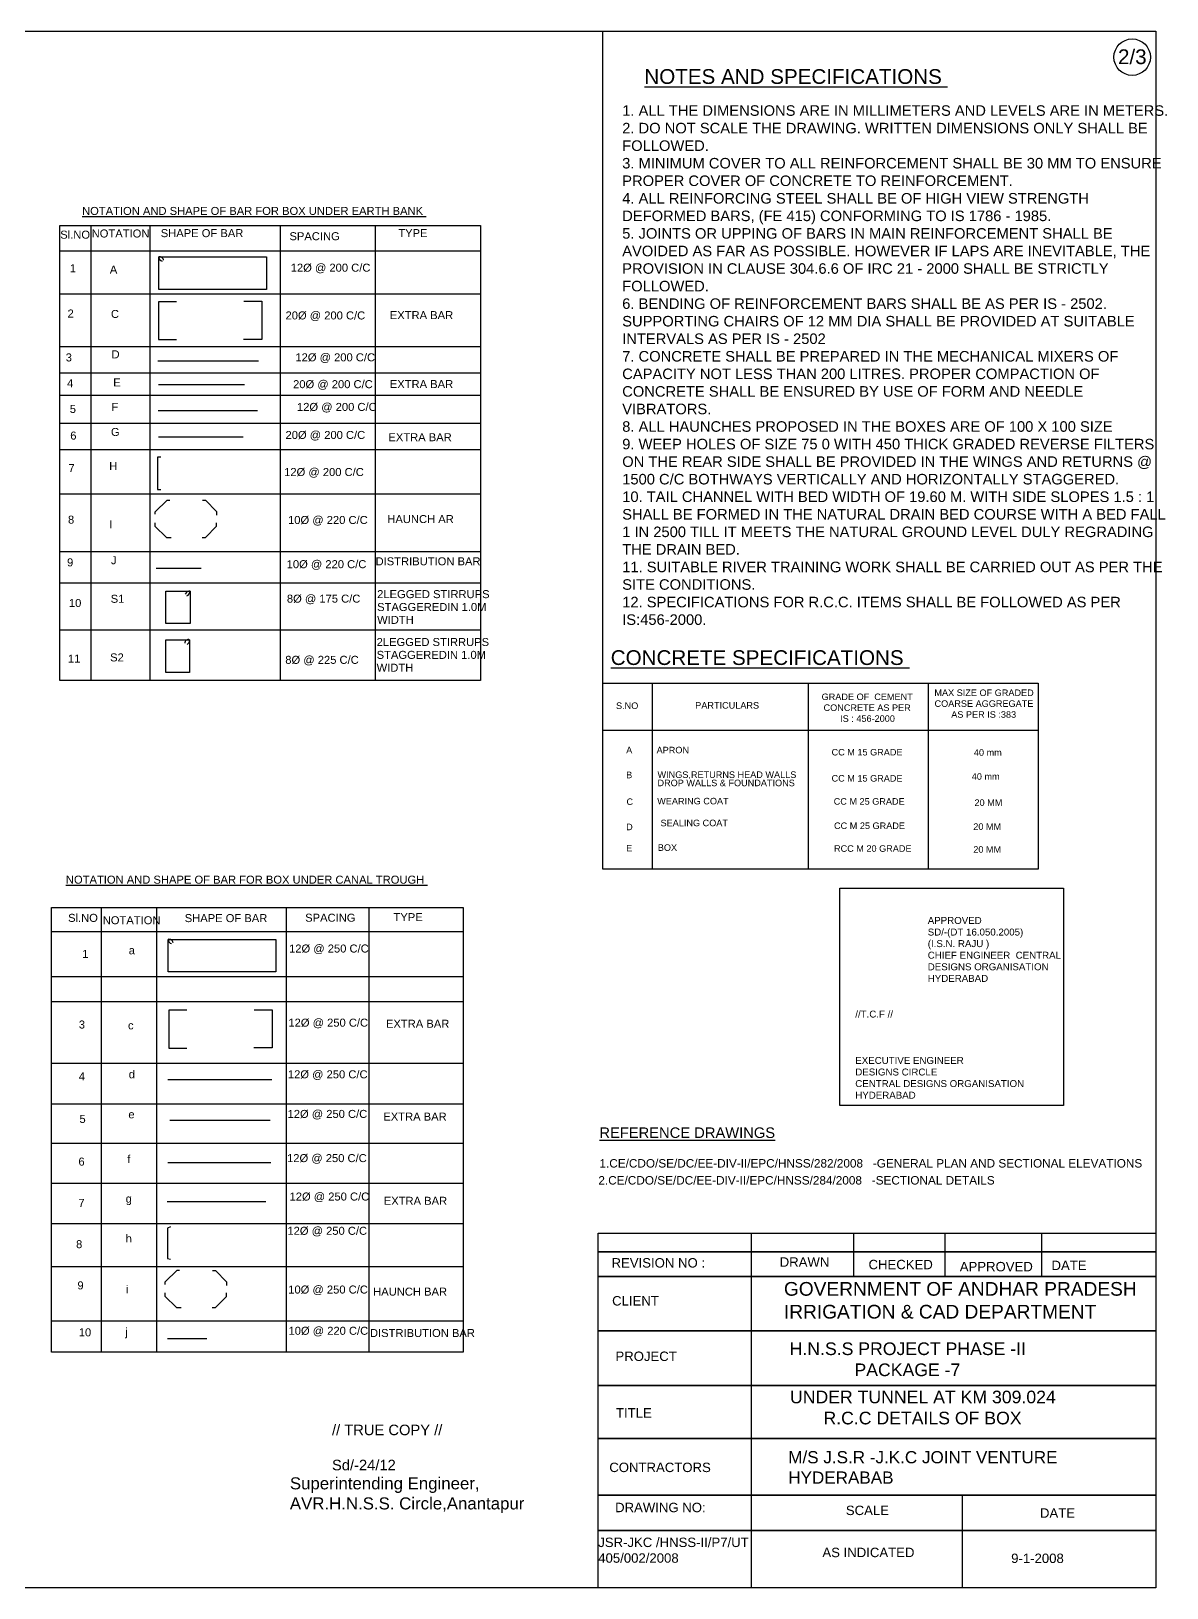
# Model space of a CAD drawing. Header units: millimetres. Extents: x 2127882 to 2364576, y 45589680 to 45693788.
# Drawn here: x 2149190 to 2176154, y 45589680 to 45626638 of the extents above; entities that cross this region are included whole.
import ezdxf

# ---------------------------------------------------------------- set-up
doc = ezdxf.new("R2010")
doc.units = ezdxf.units.MM
doc.header["$MEASUREMENT"] = 0
for name, color, linetype in [('DIMENSION', 7, 'Continuous'), ('DIMENSIONS', 7, 'Continuous'), ('REF', 7, 'Continuous'), ('TEXT', 7, 'Continuous')]:
    doc.layers.add(name, color=color, linetype=linetype)
doc.styles.get("Standard").update_dxf_attribs({"font": 'arial.ttf', "height": 190})

msp = doc.modelspace()

# ---------------------------------------------------------------- linework, layer by layer
at = {"layer": 'DIMENSION', "color": 0}
for points in [[(2175888.9, 45589679.5), (2127882, 45589679.5), (2127882, 45626638.1), (2175888.9, 45626638.1)], [(2149869.7, 45622021.2), (2159860.7, 45622021.2), (2159860.7, 45611220.3), (2149869.7, 45611220.3)], [(2152219.3, 45621277.2), (2154777.2, 45621277.2), (2154777.2, 45620505.1), (2152219.3, 45620505.1)], [(2152391.4, 45613341.3), (2152969.3, 45613341.3), (2152969.3, 45612578.3), (2152391.4, 45612578.3)], [(2152389, 45612188.2), (2152952.1, 45612188.2), (2152952.1, 45611411.1), (2152389, 45611411.1)], [(2149673.2, 45605828.3), (2159445.6, 45605828.3), (2159445.6, 45595275.7), (2149673.2, 45595275.7)], [(2152443.5, 45605073.8), (2155001.5, 45605073.8), (2155001.5, 45604301.8), (2152443.5, 45604301.8)]]:
    msp.add_lwpolyline(points, close=True, dxfattribs=at)
for points in [[(2150606.2, 45622021.2), (2150606.2, 45611220.3)], [(2152011.7, 45622021.2), (2152011.7, 45611220.3)], [(2155100.3, 45622021.2), (2155100.3, 45611220.3)], [(2157356.1, 45622021.2), (2157356.1, 45611220.3)], [(2149869.7, 45621425), (2159860.7, 45621425)], [(2149869.7, 45620402.1), (2159860.7, 45620402.1)], [(2152645.2, 45620212.7), (2152212.1, 45620212.7), (2152212.1, 45619313.6), (2152642.6, 45619313.6)], [(2154239.9, 45620223.7), (2154670.7, 45620223.7), (2154670.7, 45619319.6), (2154231.2, 45619319.6)], [(2149869.7, 45619153.8), (2159860.7, 45619153.8)], [(2152197.7, 45618808), (2154588.5, 45618808)], [(2149869.7, 45618529.7), (2159860.7, 45618529.7)], [(2149869.7, 45617992.3), (2159860.7, 45617992.3)], [(2154259.8, 45618237.7), (2152217.4, 45618237.7)], [(2154563.2, 45617622.3), (2152209.2, 45617622.3)], [(2149869.7, 45617333.5), (2159860.7, 45617333.5)], [(2152211.9, 45617005.2), (2154227.3, 45617005.2)], [(2149869.7, 45616709.3), (2159860.7, 45616709.3)], [(2152268.3, 45616519.7), (2152194.5, 45616519.7), (2152194.5, 45615759), (2152269.8, 45615759)], [(2149869.7, 45615651.8), (2159860.7, 45615651.8)], [(2152136.5, 45615166.7), (2152136.5, 45615226.4), (2152422.3, 45615503.2), (2152479.6, 45615503.2)], [(2153255.4, 45615500.3), (2153328.9, 45615500.3), (2153588.3, 45615231.5), (2153588.3, 45615146.1)], [(2152128.7, 45614967.8), (2152128.7, 45614886), (2152405.9, 45614617.4), (2152512, 45614617.4)], [(2153250.7, 45614618), (2153329, 45614618), (2153591, 45614885.9), (2153591, 45614966)], [(2149869.7, 45614282.2), (2159860.7, 45614282.2)], [(2152155, 45613887.6), (2153229.6, 45613887.6)], [(2149869.7, 45613536.7), (2159860.7, 45613536.7)], [(2149869.7, 45612427.1), (2159860.7, 45612427.1)], [(2150851.1, 45605828.3), (2150851.1, 45595275.7)], [(2152165.7, 45605828.3), (2152165.7, 45595275.7)], [(2155245, 45605828.3), (2155245, 45595275.7)], [(2157211.1, 45605828.3), (2157211.1, 45595275.7)], [(2149673.2, 45605260.7), (2159445.6, 45605260.7)], [(2149673.2, 45604193.3), (2159445.6, 45604193.3)], [(2149673.2, 45603601.7), (2159445.6, 45603601.7)], [(2152890.5, 45603391.3), (2152457.4, 45603391.3), (2152457.4, 45602492.2), (2152887.9, 45602492.2)], [(2154485.2, 45603402.2), (2154916, 45603402.2), (2154916, 45602498.1), (2154476.5, 45602498.1)], [(2149673.2, 45602134.3), (2159445.6, 45602134.3)], [(2152433.5, 45601750.7), (2154908.3, 45601750.7)], [(2149673.2, 45601168.6), (2159445.6, 45601168.6)], [(2154866.8, 45600778.2), (2152486.9, 45600778.2)], [(2149673.2, 45600233.7), (2159445.6, 45600233.7)], [(2154884.4, 45599773.1), (2152433.3, 45599773.1)], [(2149673.2, 45599287.1), (2159445.6, 45599287.1)], [(2152421.4, 45598854), (2154765.7, 45598854)], [(2149673.2, 45598328.6), (2159445.6, 45598328.6)], [(2152502.4, 45598248.6), (2152429.6, 45598222.9), (2152429.6, 45597501.6), (2152497.8, 45597483.2)], [(2149673.2, 45597306.2), (2159445.6, 45597306.2)], [(2152373.7, 45596881.6), (2152373.7, 45596941.2), (2152659.5, 45597218.1), (2152716.8, 45597218.1)], [(2153492.6, 45597215.2), (2153566.1, 45597215.2), (2153825.5, 45596946.4), (2153825.5, 45596861)], [(2152365.9, 45596682.7), (2152365.9, 45596600.9), (2152643.1, 45596332.3), (2152749.2, 45596332.3)], [(2153487.9, 45596332.9), (2153566.1, 45596332.9), (2153828.2, 45596600.8), (2153828.2, 45596680.9)], [(2149673.2, 45596016.3), (2159445.6, 45596016.3)], [(2152429.2, 45595600), (2153361.5, 45595600)]]:
    msp.add_lwpolyline(points, dxfattribs=at)
msp.add_circle((2175330.7, 45626020.7), 433, dxfattribs=at)
for centre, radius, start, end in [((2152242.6, 45621185.4), 94.7, 7.63933, 104.28708), ((2152324.3, 45621279.2), 105.1, 181.07884, 255.53915), ((2152956.6, 45613222.9), 119.1, 83.87445, 155.70128), ((2152828.4, 45613360.3), 142.2, 294.47995, 352.32476), ((2152924.7, 45612104), 88.5, 71.95807, 178.83817), ((2152827, 45612180.4), 125.4, 302.23418, 3.53876), ((2152466.9, 45604982), 94.7, 7.63933, 104.28708), ((2152548.6, 45605075.8), 105.1, 181.07884, 255.53915)]:
    msp.add_arc(centre, radius, start, end, dxfattribs=at)
at = {"layer": 'DIMENSIONS', "color": 0}
msp.add_lwpolyline([(2173698.8, 45601133.7), (2168390.4, 45601133.7), (2168390.4, 45606291.4), (2173698.8, 45606291.4)], close=True, dxfattribs=at)
at = {"layer": 'REF'}
msp.add_lwpolyline([(2162760.4, 45611159.3), (2162760.4, 45626638.1)], dxfattribs=at)
at = {"layer": 'TEXT', "color": 0}
for points in [[(2162760.4, 45611159.3), (2173098.3, 45611159.3), (2173098.3, 45606742.9), (2162760.4, 45606742.9)], [(2175888.9, 45589679.5), (2162654.3, 45589679.5), (2162654.3, 45598100.2), (2175888.9, 45598100.2)]]:
    msp.add_lwpolyline(points, close=True, dxfattribs=at)
for points in [[(2163937.7, 45611159.3), (2163937.7, 45606742.9)], [(2167635.9, 45611159.3), (2167635.9, 45606742.9)], [(2170483.8, 45611159.3), (2170483.8, 45606742.9)], [(2162760.4, 45610038.6), (2173098.3, 45610038.6)], [(2166286, 45598100.2), (2166286, 45589679.5)], [(2168715, 45598100.2), (2168715, 45597075.5)], [(2170881.9, 45598100.2), (2170881.9, 45597075.5)], [(2173177.5, 45598100.2), (2173177.5, 45597075.5)], [(2175888.9, 45597653.4), (2162654.3, 45597653.4), (2175888.9, 45597653.4)], [(2175888.9, 45597075.5), (2162654.3, 45597075.5), (2175888.9, 45597075.5)], [(2175888.9, 45595785.1), (2162654.3, 45595785.1), (2175888.9, 45595785.1)], [(2175888.9, 45594482), (2162654.3, 45594482), (2175888.9, 45594482)], [(2175888.9, 45593225.6), (2162654.3, 45593225.6), (2175888.9, 45593225.6)], [(2175888.9, 45591876.8), (2162654.3, 45591876.8), (2175888.9, 45591876.8)], [(2171298.8, 45589679.5), (2171298.8, 45591876.8)], [(2175888.9, 45591039.3), (2162654.3, 45591039.3), (2175888.9, 45591039.3)]]:
    msp.add_lwpolyline(points, dxfattribs=at)

# ---------------------------------------------------------------- texts
at = {"layer": 'DIMENSION', "color": 0}
for s, p in [('%%UNOTATION AND SHAPE OF BAR FOR BOX UNDER EARTH BANK ', (2150399.8, 45622274.4)), ('Sl.NO', (2149881.5, 45621711.1)), ('NOTATION', (2150627.6, 45621739.2)), ('SHAPE OF BAR ', (2152267.4, 45621747.4)), ('SPACING ', (2155323.3, 45621674.3)), ('TYPE ', (2157907.8, 45621748.1)), ('1', (2150108.4, 45620911.4)), ('A', (2151058.3, 45620882.8)), ('12Ø @ 200 C/C', (2155353.8, 45620927)), ('2', (2150054.7, 45619838.9)), ('C', (2151085.3, 45619828.6)), ('20Ø @ 200 C/C', (2155230, 45619793.4)), ('EXTRA BAR', (2157705.7, 45619801)), ('D', (2151098.8, 45618869)), ('3', (2150011.7, 45618796.3)), ('12Ø @ 200 C/C', (2155464, 45618798.6)), ('4', (2150043.9, 45618184.9)), ('E', (2151139.3, 45618202.5)), ('20Ø @ 200 C/C', (2155409.6, 45618161.5)), ('EXTRA BAR', (2157705.7, 45618164.5)), ('5', (2150108.3, 45617573.6)), ('F', (2151098.7, 45617621.3)), ('12Ø @ 200 C/C', (2155502, 45617621.4)), ('G', (2151085.2, 45617026.7)), ('6', (2150119, 45616940.8)), ('20Ø @ 200 C/C', (2155229.9, 45616956.1)), ('EXTRA BAR', (2157672.2, 45616901.7)), ('7', (2150076.1, 45616168.6)), ('H', (2151044.6, 45616215.8)), ('12Ø @ 200 C/C', (2155197.3, 45616075.5)), ('8', (2150065.4, 45614945.9)), ('I', (2151044.6, 45614837.2)), ('10Ø @ 220 C/C', (2155289.8, 45614937.2)), ('HAUNCH AR ', (2157647.1, 45614959.3)), ('9', (2150043.6, 45613931.4)), ('J', (2151085.1, 45613981.9)), ('10Ø @ 220 C/C', (2155257.1, 45613888.1)), ('DISTRIBUTION BAR', (2157367.7, 45613955.6)), ('10', (2150086.6, 45612966.1)), ('S1', (2151079.5, 45613066.3)), ('8Ø @ 175 C/C', (2155262.5, 45613070)), ('2LEGGED STIRRUPS', (2157405, 45613176.7)), ('WIDTH', (2157405, 45612566.3)), ('STAGGEREDIN 1.0M', (2157405, 45612871.5)), ('2LEGGED STIRRUPS', (2157393.6, 45612040.3)), ('11', (2150065.1, 45611646.9)), ('S2', (2151066.2, 45611674.3)), ('8Ø @ 225 C/C', (2155224.4, 45611616.9)), ('STAGGEREDIN 1.0M', (2157393.6, 45611735)), ('WIDTH', (2157393.6, 45611429.8)), ('%%UNOTATION AND SHAPE OF BAR FOR BOX UNDER CANAL TROUGH ', (2150015.8, 45606398)), ('Sl.NO', (2150067.6, 45605491.1)), ('NOTATION', (2150890.5, 45605434.4)), ('SHAPE OF BAR', (2152836.9, 45605485.4)), ('SPACING ', (2155696.5, 45605494.6)), ('TYPE ', (2157793.8, 45605508)), ('1', (2150402.2, 45604635.2)), ('a', (2151507.4, 45604721.4)), ('12Ø @ 250 C/C', (2155314, 45604763.2)), ('3', (2150322, 45602959)), ('12Ø @ 250 C/C', (2155298.1, 45603003.2)), ('EXTRA BAR', (2157615, 45602978)), ('c', (2151489.4, 45602938.8)), ('4', (2150321.9, 45601728.8)), ('d', (2151507.4, 45601777.3)), ('12Ø @ 250 C/C', (2155286.4, 45601776.6)), ('e', (2151498.4, 45600827.1)), ('12Ø @ 250 C/C', (2155278.5, 45600836.6)), ('EXTRA BAR', (2157551.9, 45600772.6)), ('5', (2150337.9, 45600718.2)), ('6', (2150313.7, 45599705)), ('f', (2151471.3, 45599764.7)), ('12Ø @ 250 C/C', (2155266.7, 45599787.4)), ('7', (2150313.7, 45598724.2)), ('g', (2151435.2, 45598825.2)), ('12Ø @ 250 C/C', (2155325.6, 45598875)), ('EXTRA BAR', (2157562.5, 45598774.1)), ('h', (2151435.2, 45597879.8)), ('12Ø @ 250 C/C', (2155274.5, 45598061.4)), ('8', (2150257.5, 45597744.1)), ('9', (2150289.6, 45596765.7)), ('i', (2151444.2, 45596673.4)), ('10Ø @ 250 C/C', (2155294.1, 45596666.9)), ('HAUNCH BAR ', (2157310.1, 45596617.7)), ('10', (2150321.7, 45595650.8)), ('j', (2151426.2, 45595662.6)), ('10Ø @ 220 C/C', (2155301, 45595688)), ('DISTRIBUTION BAR', (2157234.5, 45595635.1))]:
    msp.add_text(s, height=190, dxfattribs=at).set_placement(p)
at = {"layer": 'DIMENSION', "color": 0, "insert": (2163223.5, 45624877.8), "char_height": 250, "width": 13079.794, "attachment_point": 1}
msp.add_mtext('1. ALL THE DIMENSIONS ARE IN MILLIMETERS AND LEVELS ARE IN METERS. \\P2. DO NOT SCALE THE DRAWING. WRITTEN DIMENSIONS ONLY SHALL BE FOLLOWED. \\P3. MINIMUM COVER TO ALL REINFORCEMENT SHALL BE 30 MM TO ENSURE PROPER COVER OF CONCRETE TO REINFORCEMENT. \\P4. ALL REINFORCING STEEL SHALL BE OF HIGH VIEW STRENGTH DEFORMED BARS, (FE 415) CONFORMING TO IS 1786 - 1985. \\P5. JOINTS OR UPPING OF BARS IN MAIN REINFORCEMENT SHALL BE AVOIDED AS FAR AS POSSIBLE. HOWEVER IF LAPS ARE INEVITABLE, THE PROVISION IN CLAUSE 304.6.6 OF IRC 21 - 2000 SHALL BE STRICTLY FOLLOWED. \\P6. BENDING OF REINFORCEMENT BARS SHALL BE AS PER IS - 2502. SUPPORTING CHAIRS OF 12 MM DIA SHALL BE PROVIDED AT SUITABLE INTERVALS AS PER IS - 2502 \\P7. CONCRETE SHALL BE PREPARED IN THE MECHANICAL MIXERS OF CAPACITY NOT LESS THAN 200 LITRES. PROPER COMPACTION OF CONCRETE SHALL BE ENSURED BY USE OF FORM AND NEEDLE VIBRATORS. \\P8. ALL HAUNCHES PROPOSED IN THE BOXES ARE OF 100 X 100 SIZE \\P9. WEEP HOLES OF SIZE 75 0 WITH 450 THICK GRADED REVERSE FILTERS ON THE REAR SIDE SHALL BE PROVIDED IN THE WINGS AND RETURNS @ 1500 C/C BOTHWAYS VERTICALLY AND HORIZONTALLY STAGGERED. \\P10. TAIL CHANNEL WITH BED WIDTH OF 19.60 M. WITH SIDE SLOPES 1.5 : 1 SHALL BE FORMED IN THE NATURAL DRAIN BED COURSE WITH A BED FALL 1 IN 2500 TILL IT MEETS THE NATURAL GROUND LEVEL DULY REGRADING THE DRAIN BED. \\P11. SUITABLE RIVER TRAINING WORK SHALL BE CARRIED OUT AS PER THE SITE CONDITIONS. \\P12. SPECIFICATIONS FOR R.C.C. ITEMS SHALL BE FOLLOWED AS PER IS:456-2000. ', dxfattribs=at)
at = {"layer": 'DIMENSIONS', "color": 0}
for s, height, p in [('%%UREFERENCE DRAWINGS', 250, (2162681.6, 45600360.9)), ('1.CE/CDO/SE/DC/EE-DIV-II/EPC/HNSS/282/2008   -GENERAL PLAN AND SECTIONAL ELEVATIONS', 200, (2162683.5, 45599658.6)), ('2.CE/CDO/SE/DC/EE-DIV-II/EPC/HNSS/284/2008   -SECTIONAL DETAILS  ', 200, (2162658.3, 45599255.5))]:
    msp.add_text(s, height=height, dxfattribs=at).set_placement(p)
at = {"layer": 'DIMENSIONS', "color": 0, "attachment_point": 1}
for s, insert, char_height, width in [('APPROVED \\PSD/-(DT 16.050.2005)\\P(I.S.N. RAJU ) \\PCHIEF ENGINEER  CENTRAL DESIGNS ORGANISATION HYDERABAD ', (2170477.3, 45605607.1), 165, 3158.752), ('//T.C.F // \\P\\P\\P\\PEXECUTIVE ENGINEER  \\PDESIGNS CIRCLE  \\PCENTRAL DESIGNS ORGANISATION HYDERABAD', (2168756.8, 45603384.3), 165, 4110.278), ('^I// TRUE COPY //\\P^I^I^I^I^ISd/-24/12\\P{\\H1.1429x;Superintending Engineer,\\PAVR.H.N.S.S. Circle,Anantapur }', (2155333.4, 45593554.1), 250, 5877.664)]:
    msp.add_mtext(s, dxfattribs=dict(at, insert=insert, char_height=char_height, width=width))
at = {"layer": 'TEXT', "color": 0}
for s, height, p in [('2/3', 350, (2174994.1, 45625855)), ('%%UNOTES AND SPECIFICATIONS ', 350, (2163749.3, 45625385.6)), ('%%UCONCRETE SPECIFICATIONS ', 350, (2162950.8, 45611590)), ('S.NO', 155, (2163076.5, 45610545.4)), ('PARTICULARS ', 155, (2164956.8, 45610553.5)), ('A', 155, (2163317.6, 45609492.5)), ('APRON ', 155, (2164039.6, 45609492.5)), ('CC M 15 GRADE', 155, (2168194.2, 45609441.6)), ('40 mm', 155, (2171572.9, 45609434.4)), ('B', 155, (2163317.6, 45608901)), ('WINGS,RETURNS HEAD WALLS ', 155, (2164061.2, 45608908.2)), ('DROP WALLS & FOUNDATIONS ', 155, (2164061.2, 45608711.9)), ('CC M 15 GRADE', 155, (2168194.2, 45608821.2)), ('40 mm', 155, (2171522.4, 45608864.5)), ('C', 155, (2163324.9, 45608266.2)), ('WEARING COAT ', 155, (2164054, 45608280.6)), ('CC M 25 GRADE', 155, (2168244.8, 45608273)), ('20 MM', 155, (2171587.4, 45608244.1)), ('D', 155, (2163317.6, 45607667.4)), ('SEALING COAT ', 155, (2164133.4, 45607761.2)), ('CC M 25 GRADE', 155, (2168252, 45607695.8)), ('20 MM', 155, (2171558.5, 45607674.2)), ('E', 155, (2163317.6, 45607162.4)), ('BOX', 155, (2164068.5, 45607176.9)), ('RCC M 20 GRADE', 155, (2168252, 45607154.8)), ('20 MM', 155, (2171558.5, 45607133.2)), ('REVISION NO :', 223.457, (2162970.4, 45597284.3)), ('DRAWN ', 223.46, (2166962.4, 45597303.2)), ('CHECKED', 223.46, (2169071.5, 45597243.8)), ('APPROVED', 223.46, (2171237.5, 45597194.3)), ('DATE ', 223.46, (2173415.9, 45597223.9)), ('CLIENT ', 223.46, (2162983.6, 45596382.7)), ('PROJECT ', 223.46, (2163063, 45595066.2)), ('TITLE ', 223.46, (2163076.1, 45593722.5)), ('CONTRACTORS ', 223.457, (2162916.4, 45592428.4)), ('DRAWING NO:', 223.457, (2163054.6, 45591476.2)), ('SCALE ', 223.46, (2168533.3, 45591407.8)), ('DATE ', 223.46, (2173141.4, 45591344.6)), ('AS INDICATED ', 223.457, (2167976.3, 45590408.8)), ('9-1-2008', 223.46, (2172457.8, 45590269.7))]:
    msp.add_text(s, height=height, dxfattribs=at).set_placement(p)
at = {"layer": 'TEXT', "color": 0, "attachment_point": 1}
for s, insert, char_height, width in [('\\pi51.319;GRADE OF  CEMENT \\P\\pi98.158;CONCRETE AS PER \\P\\pi491.31;IS : 456-2000', (2167906, 45610911.8), 155, 2252.233), ('\\pi82.722;MAX SIZE OF GRADED  \\P\\pi86.052;COARSE AGGREGATE  \\P\\pi482.59;AS PER IS :383', (2170552.4, 45611008.6), 155, 2495.941), ('GOVERNMENT OF ANDHAR PRADESH  IRRIGATION & CAD DEPARTMENT ', (2167062.9, 45596940.6), 325, 8855.589), ('\\pi390.36;H.N.S.S PROJECT PHASE -II \\P\\pi1928.8;PACKAGE -7', (2166808.1, 45595506.4), 300, 6321.71), ('\\pi341.36;UNDER TUNNEL AT KM 309.024 \\P\\pi1136.4;R.C.C DETAILS OF BOX', (2166865.1, 45594361.3), 300, 6941.177), ('M/S J.S.R -J.K.C JOINT VENTURE  HYDERABAB ', (2167166.1, 45592926.4), 290, 6549.552), ('JSR-JKC /HNSS-II/P7/UT 405/002/2008', (2162654.3, 45590872.2), 223.457, 3573.024)]:
    msp.add_mtext(s, dxfattribs=dict(at, insert=insert, char_height=char_height, width=width))

doc.saveas('drawing.dxf')
